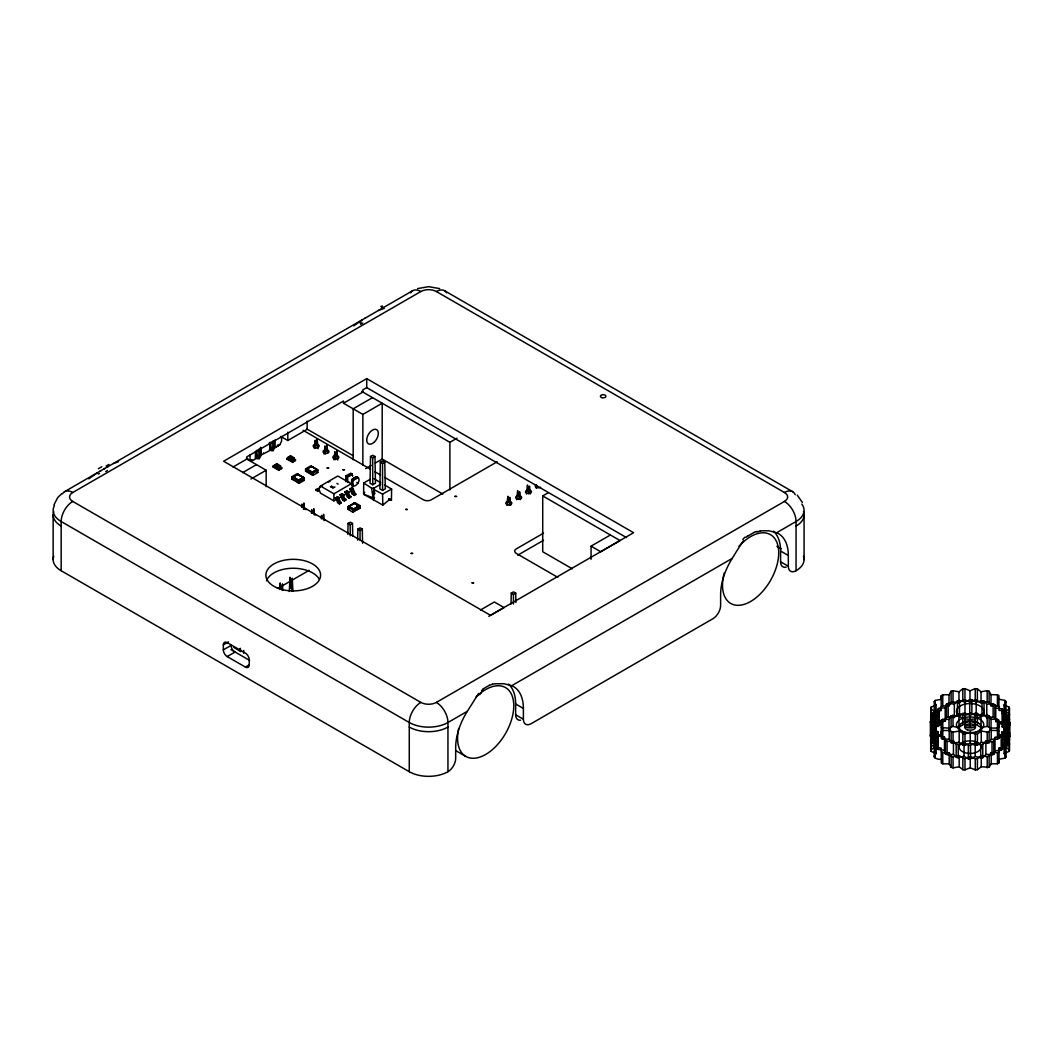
<?xml version="1.0" encoding="UTF-8"?>
<svg xmlns="http://www.w3.org/2000/svg" width="1063" height="1063" viewBox="0 0 1063 1063"><rect width="100%" height="100%" fill="white"/><g stroke="black" fill="none" stroke-linecap="round" stroke-linejoin="round"><path stroke-width="1.5" d="M246.377 458.113L250.097 460.438L252.702 460.452L256.329 458.445L256.329 450.699M255.465 451.549L255.426 457.954L270.042 450.433L269.431 442.447M269.431 449.862L274.148 447.138L274.148 440.893M358.297 477.566L353.394 480.41C349.634 491.917 362.098 482.947 358.297 477.566L356.025 476.902L351.88 479.533L351.853 485.206L353.102 484.223M277.921 468.929L277.921 467.295L280.459 465.833L280.725 467.321L277.921 468.929L274.055 466.697L274.307 465.209L276.845 463.747L280.459 465.833M291.674 460.983L291.687 459.349L294.225 457.887L294.478 459.375L291.674 460.983L287.807 458.751L288.073 457.263L290.598 455.801L294.225 457.887M345.767 481.645L345.794 476.011L350.71 473.181L352.225 474.045L352.597 476.038M344.399 501.111L341.648 495.331L340.014 494.787L341.848 493.724L343.19 494.441L344.492 498.401L345.94 499.397L344.399 501.111L342.499 499.743L340.014 494.787M349.315 498.281L346.565 492.488L344.93 491.943L346.764 490.893L348.093 491.598L349.408 495.557L350.856 496.554L349.315 498.281L347.415 496.913L344.93 491.943M370.163 479.347L363.692 482.961L363.612 494.215L382.839 505.098L390.068 499.118L391.423 500.328L391.622 489.073L384.74 485.1M352.77 488.037L351.228 483.785L333.915 493.803L333.915 500.886L351.228 490.88M258.854 458.99L258.987 449.011L260.103 450.446L259.478 458.552M272.779 450.951L272.912 440.972L274.028 442.407L273.39 450.513M297.826 474.457L303.247 477.407L298.211 480.224L292.79 477.181L297.826 474.231L303.247 477.407L298.211 480.489L292.79 477.181L297.826 474.231M311.579 466.511L317 469.461L311.964 472.291L306.543 469.235L311.579 466.298L317 469.461L311.964 472.543L306.543 469.235L311.579 466.298M347.84 534.397L348.039 523.395L350.312 522.212L352.491 523.448L352.717 536.004M357.66 540.07L357.859 529.055L360.144 527.886L362.31 529.122L362.563 543.246M370.522 456.452L370.044 483.187L372.741 484.741L375.452 483.187L374.973 456.519L372.794 455.27L370.522 456.452L372.688 457.874L372.741 484.741M380.341 462.126L379.863 488.847L382.574 490.415L385.284 488.847L384.793 462.192L382.627 460.943L380.341 462.126L382.521 463.548L382.574 490.415M511.064 604.076L511.263 593.074L513.549 591.892L515.714 593.141L515.887 602.548M270.042 450.433L270.281 443.005M355.746 494.561L353.009 488.754L351.68 488.05L350.019 489.405L352.305 494.069L354.231 495.438L355.746 494.561L353.873 493.219L352.544 489.259L351.68 488.05L350.019 489.405M998.954 706.802L997.426 705.912L991.022 705.845L991.022 694.684L989.095 691.256L987.168 690.698L981.043 691.774L977.375 688.864L975.236 688.665L969.988 690.777L964.938 688.665L962.812 688.864L958.959 691.814L953.019 690.698L951.093 691.269L949.007 694.764L942.775 694.764L941.247 695.64L941.127 699.348L935.201 700.464L934.271 701.5L934.218 712.728L936.091 716.276L931.042 718.389L930.71 719.624L934.377 722.654L930.71 725.564L931.055 726.8L936.158 729.019C930.803 733.271 937.965 735.118 941.273 734.759M934.271 712.662L935.201 711.625L941.127 710.509L941.247 706.815L942.775 705.925L949.007 705.925L951.093 702.43L951.093 691.269M998.954 731.357L997.426 730.48L991.022 730.414L991.022 719.252L989.095 715.824L987.168 715.253L981.043 716.329L977.375 713.419L975.236 713.233L969.988 715.346L964.938 713.233L962.812 713.432L958.959 716.382L952.289 715.465L951.093 715.837L949.007 719.332L942.775 719.332L941.247 720.209L941.127 723.903C937.327 728.58 923.136 721.525 934.895 719.066L932.198 715.718L932.902 714.535L938.496 712.954L937.725 709.287L939.028 708.29L945.206 707.785L946.429 704.158L948.196 703.44L954.335 704.065L957.444 700.836L959.504 700.464L965.018 702.165L969.708 699.64L971.861 699.653L976.193 702.244L981.999 700.69L984.046 701.088L986.783 704.331L986.783 717.724C989.945 717.113 996.642 715.864 995.739 721.591C998.715 721.272 1006.329 721.804 1002.17 726.866C1014.514 726.188 1004.681 736.513 999.087 734.653L998.981 738.347L997.453 739.237L991.208 739.237L989.122 742.731L987.926 743.09L981.269 742.187L977.415 745.136L975.276 745.322L970.227 743.21L964.978 745.336L962.852 745.136L959.185 742.226L953.059 743.303L951.133 742.731L949.206 739.317L949.206 728.142L942.11 727.69L942.017 738.798L949.206 739.317M998.954 723.797C1002.436 723.651 1009.279 725.165 1004.057 729.537L1009.172 731.769L1009.491 732.912L1005.85 735.915L1009.518 738.944L1009.186 740.167L1004.136 742.293L1006.01 745.827L1005.027 746.93L999.087 748.046L998.981 751.754L997.453 752.631L991.208 752.631L989.122 756.125L989.122 767.287L981.269 766.742L977.415 769.692L975.276 769.891L970.227 767.778L964.978 769.891L962.852 769.705L959.185 766.782L953.059 767.871L951.133 767.3L949.206 763.872L949.206 752.71L942.748 752.617L942.801 763.805L949.206 763.872M989.122 767.287L991.208 763.792L997.453 763.792L998.981 762.915L999.087 759.221L1005.027 758.105L1006.01 756.989L1005.983 701.553L1005 700.437L998.954 699.228M340.997 503.078L338.273 497.271L336.931 496.567L339.124 501.709L340.997 503.078L339.482 503.955L337.582 502.586L336.293 498.653L335.018 497.683L336.732 498.162L338.273 497.271M339.482 503.955L336.732 498.162M354.231 495.438L350.112 488.488L353.009 488.754L351.72 490.109M282.173 590.337L282.439 583.879L282.771 590.39M291.727 591.121L292.259 578.206L292.936 591.214M260.528 447.284L260.143 455.216L260.913 448.254M243.613 653.253L243.746 650.423M279.875 589.261L280.194 582.909L280.473 589.301M289.309 591.52L290.026 577.236L290.518 588.424M380.647 484.29L373.91 488.183L373.326 499.544L374.482 497.484M371.585 488.183L373.91 488.183L373.326 499.544L371.585 488.183L363.692 482.961M303.473 509.376L303.912 502.945L304.51 509.31M316.734 445.57L317.173 439.139L318.076 448.679M313.412 513.442L313.731 508.619L314.329 514.984M326.567 451.244L326.992 444.812L327.749 452.758M323.232 519.116L323.564 514.293L324.162 520.657M336.386 456.917L336.825 450.486L337.715 460.027M953.445 754.225C950.282 754.85 943.572 756.099 944.489 750.358L937.553 749.136L937.553 735.742L944.489 736.965C943.585 742.705 950.256 741.443 953.445 740.831L953.445 754.225L957.192 757.68L964.021 756.311L968.353 758.902L970.519 758.916L975.209 756.404L981.229 758.012L982.783 757.72L985.879 754.491L993.692 754.451L995.021 750.77L1001.2 750.265L1002.502 749.269L1001.718 745.601L1007.325 744.02L1008.03 742.851L1005.319 739.489L1009.85 736.367L1005.478 733.032L1005.478 719.638L1008.415 716.462L1007.777 715.266L1002.17 713.472C1006.169 708.264 999.18 708.29 995.739 708.197C996.589 702.457 989.998 703.719 986.783 704.331M509.257 505.164L509.802 497.404L510.732 505.244M519.076 499.49L519.621 491.731L520.551 499.57M528.896 493.817L529.44 486.057L530.384 493.896M1009.81 736.991L1009.85 722.348L1005.478 719.638M301.613 507.357L301.945 504.075L302.144 507.317M314.382 448.48L315.219 440.268L315.698 448.373M311.446 513.03L311.778 509.748L311.977 512.991M324.202 454.153L325.039 445.942L325.53 454.047M321.265 518.704L321.597 515.422L321.797 518.664M334.034 459.814L334.858 451.616L335.35 459.708M506.838 505.39L507.835 496.275L508.327 502.387M516.658 499.716L517.654 490.601L518.146 496.713M526.491 494.043L527.487 484.927L527.979 491.053M536.31 488.369L536.642 485.326M348.797 506.506L354.205 503.211L359.241 506.294L353.82 509.23L348.797 506.506L354.205 503.211L359.241 506.294M278.825 470.324L281.775 467.8L279.715 468.331L278.825 470.324L273.005 466.963L273.005 466.139L275.051 465.594M292.577 462.392L295.527 459.854L293.481 460.399L292.577 462.392L286.758 459.03L289.707 456.492M356.637 477.632L356.809 476.689M930.71 719.624L931.042 707.227L936.091 705.101L934.271 701.5M941.273 759.327C937.965 759.686 930.803 757.839 936.158 753.587L931.055 751.355L930.71 750.133L934.377 747.209L930.71 744.18L930.71 733.018L931.042 731.782L936.091 729.67L934.696 725.577L931.813 728.7L931.813 742.094L932.45 743.289L938.044 745.083L937.553 749.136M930.71 744.18L931.042 742.957L936.091 740.831L936.091 729.67M1005.983 701.553L1004.057 704.968L1009.172 707.201L1009.491 708.357L1009.518 725.537L1009.186 726.773L1004.136 728.886L1005.585 732.912M1009.518 732.992L1009.518 750.106L1009.186 751.342L1004.136 753.454L1006.01 756.989M353.049 509.19L353.82 511.197L352.863 512.207L353.049 509.19L359.241 505.616L360.211 505.736L360.211 507.968L352.863 512.207L347.827 509.31L348.412 506.506L355.175 502.826L360.211 505.736L352.863 509.974L347.827 507.064L354.604 502.932M936.968 748.631L936.968 735.237L938.044 731.689L932.45 729.896L931.813 728.7M931.813 742.094L934.736 738.918L930.377 736.207L930.404 735.051L934.895 732.46C928.982 729.072 934.138 726.335 938.496 726.361L938.284 722.242L945.206 721.192L946.429 717.552L946.429 704.158M993.799 754.398L993.799 741.004L995.021 737.377L1001.2 736.872L1002.502 735.875L1001.718 732.208L1007.325 730.626L1008.03 729.444L1005.319 726.095L1009.81 723.597L1009.85 722.428M53.947 504.872L57.708 497.577L61.76 493.657M352.836 484.329A12.238 7.069 0 0 0 352.039 485.034L351.84 484.927A12.238 7.069 60 0 1 351.84 479.745L352.039 479.4A12.238 7.069 0 0 1 356.53 476.809L356.73 476.875A12.238 7.069 60 0 0 356.517 477.978M274.148 447.138L275.091 447.629L279.808 444.719L281.589 441.172L281.589 436.893M351.228 483.785L337.782 476.025L320.455 486.03L318.9 489.126L320.455 493.112L333.915 500.886M318.98 489.193L317.452 488.688L315.95 490.362L317.824 491.186L319.152 488.754M364.702 492.275L363.612 494.215L372.209 497.457M936.091 740.831L934.218 737.297L934.231 721.285L936.158 717.857L931.055 715.625L930.71 714.402L934.377 711.479L930.71 708.45M934.231 757.015L934.231 745.841L936.158 742.426L931.055 740.193L930.71 738.958L934.377 736.048L930.71 733.018M1009.518 725.537L1005.85 722.508L1009.518 719.598L1009.172 718.362L1004.057 716.143C1009.265 711.745 1002.595 710.336 998.954 710.403L998.954 695.627L997.466 694.777L991.022 694.684M1009.518 750.106L1005.85 747.076L1009.518 744.166L1009.172 742.931L1004.057 740.698C1009.358 736.407 1002.515 734.839 998.954 734.958M735.569 552.866L743.622 540.429M735.038 553.77L732.261 558.367A47.875 27.638 -60 0 0 720.621 594.576L720.621 605.352A10.936 6.312 -60 0 1 712.888 618.746L531.128 723.69A10.936 6.312 -60 0 1 523.381 719.226L515.648 714.761L515.648 703.985A47.875 27.638 -60 0 0 508.526 684.094M934.271 737.23L935.201 736.194L941.127 735.078L941.247 731.371L942.722 730.52L949.007 730.494L951.093 726.999L951.093 715.837M989.122 742.731L989.122 731.557L991.208 728.062L997.453 728.062L998.981 727.185L999.087 723.491L1005.532 721.817L1004.136 717.724L1009.186 715.612L1009.518 714.376L1005.85 711.346L1009.518 708.436M53.735 556.334A27.346 15.786 0 0 0 61.162 570.725L409.268 771.711A27.346 15.786 0 0 0 447.948 771.711A10.936 6.312 -60 0 0 455.682 758.304L455.682 747.528A47.875 27.638 -60 0 1 467.321 711.32L478.682 693.395M292.79 476.689L298.982 480.263L299.181 483.28L304.204 480.37L303.633 477.579L296.856 473.899L291.833 476.795L291.833 479.041L299.181 483.28L293.574 479.373L292.79 476.689L291.833 476.795L299.181 481.047L304.204 478.137L297.441 474.005M306.543 468.743L312.735 472.317L312.934 475.334L317.97 472.437L317.385 469.647L317.97 470.205L312.934 473.101L305.586 468.863L305.586 471.095L312.934 475.334L307.327 471.427L306.543 468.743L305.586 468.863L310.609 465.953L317.97 470.205M946.429 717.552L948.196 716.847L954.335 717.472L957.444 714.23L959.504 713.871L965.018 715.558L970.386 713.034L976.193 715.651L981.999 714.084L984.046 714.495L986.783 717.724M953.445 740.831L956.182 744.06L958.215 744.472L964.021 742.904L969.841 745.522L975.209 742.997L980.711 744.698L982.783 744.326L985.879 741.097L992.031 741.722L993.799 741.004M263.358 453.064L263.478 452.958M334.951 486.974L334.619 487.133M352.225 474.045L347.295 476.888L345.794 476.011M88.84 478.855L89.677 478.177M353.78 325.889L354.604 325.225M937.725 722.681L937.725 709.287M483.107 688.89L489.232 685.356M748.046 535.925L754.172 532.39M90.089 477.845L97.025 473.048M355.029 324.893L361.965 320.083M951.093 702.43L953.019 701.872L958.959 702.975L962.812 700.025L964.938 699.826L969.988 701.952L975.914 699.879L981.043 702.935L987.168 701.859L989.095 702.417L991.022 705.845M951.093 726.999L953.019 726.428L958.959 727.544L962.812 724.594L964.938 724.395L969.988 726.507L975.914 724.448L981.043 727.504L987.168 726.428L989.095 726.986L991.022 730.414M949.206 728.142L951.133 731.57L953.059 732.141L959.185 731.052L964.314 734.108L970.227 732.048L975.276 734.161L977.415 733.962L981.269 731.012L987.208 732.128L989.122 731.557M949.206 752.71L951.133 756.138L953.059 756.697L959.185 755.62L964.314 758.676L970.227 756.617L975.276 758.73L977.415 758.53L981.269 755.58L987.208 756.697L989.122 756.125M275.131 465.049L276.672 464.93M1001.2 750.265L1001.2 736.872M351.096 490.256L352.544 489.259M279.808 444.719L275.091 447.629L275.078 439.869M344.412 500.341L345.94 499.397M349.328 497.511L350.856 496.554M372.688 457.874L374.973 456.519M382.521 463.548L384.793 462.192M350.232 535.872L350.205 524.803L352.491 523.448M360.051 539.964L360.038 530.477L362.31 529.122M513.456 603.983L513.442 594.496L515.714 593.141M99.869 471.321L100.733 470.816M364.795 318.369L365.659 317.85M359.201 506.054L353.82 509.23L348.823 506.267M341.648 495.331L343.19 494.441M346.565 492.488L348.093 491.598M336.293 498.653L337.795 497.776M338.074 502.108L339.575 501.231M352.823 493.591L354.324 492.727M108.386 466.378L103.669 469.102M64.564 491.677L104.679 468.517M107.748 466.75L412.67 290.704M62.451 493.79A16.41 9.474 60 0 1 72.762 492.501L420.868 291.514A10.936 6.312 0 0 1 436.348 291.514A16.41 9.474 -60 0 1 446.646 292.817M366.722 378.614L223.615 461.236L490.495 615.318L633.601 532.696L366.722 378.614L366.722 387.61L626.426 537.559M366.722 387.61L362.855 389.842L362.855 392.074L343.522 403.236L343.522 401.017L246.815 456.838L246.815 459.07L266.162 470.231L266.162 486.655M233.01 467.042L246.815 459.07M258.615 455.828C250.337 460.399 265.617 456.213 258.814 455.735M272.54 447.789C264.381 452.453 279.41 448.001 272.673 447.722M280.685 436.401L287.807 440.52L307.141 429.346L307.141 421.068M242.67 472.623L256.489 464.651M372.528 397.655L353.182 408.817L353.182 459.721M250.961 479.001L266.162 470.231M343.522 403.236L362.855 414.411L382.188 403.236L382.188 459.07L442.833 494.069M273.789 467.335L274.892 466.697M287.542 459.402L288.658 458.764M277.39 465.554L276.314 467.002L278.466 467.002L277.39 465.554L277.39 466.378M292.219 458.233L290.066 458.233L291.142 459.681L292.219 458.233L292.219 459.07M278.466 466.179L277.39 467.627M278.28 468.889L279.37 468.278L280.712 469.089L279.37 468.278M292.046 460.957L293.122 460.332L294.464 461.156L293.122 460.332M298.597 480.489L299.181 481.047M312.349 472.543L312.934 473.101M297.826 482.496L301.055 480.635M328.507 482.071L330.048 481.18M315.95 490.362L317.465 489.485L319.365 490.295L317.824 491.186M330.434 486.867L331.616 486.19M330.992 486.841L331.869 486.336M332.586 486.801L331.762 487.279L333.742 487.346M365.619 468.637L371.146 465.448M375.292 463.056L382.188 459.07M332.759 488.209L333.995 487.492M341.21 495.81L342.711 494.946L341.848 493.724M346.126 492.966L347.628 492.103L346.764 490.893M339.522 503.105L341.024 502.228M354.258 494.587L355.773 493.724M361.699 391.397L449.888 442.314L457.01 438.195M353.82 510.984L358.856 508.752M277.842 588.397L309.187 570.313M497.178 461.767L431.299 499.809A5.541 3.202 0 0 1 423.473 499.809L384.766 477.46M223.336 644.856A5.474 3.162 60 0 1 227.203 642.623L245.38 653.12A5.474 3.162 60 0 1 249.247 659.817L249.247 664.84L245.38 667.072L227.203 656.575A5.474 3.162 60 0 1 223.336 649.878L223.336 644.856L228.492 641.879M223.336 649.878L231.07 645.414A5.474 3.162 60 0 0 234.936 652.111L227.203 656.575M572.319 568.838L542.715 551.737L542.715 495.916L548.415 492.621M543.512 533.161L516.299 548.88A5.541 3.202 0 0 0 516.299 553.398L557.823 577.368M517.734 555.192L543.512 540.31M480.542 609.963L494.361 601.99L504.035 607.571L488.834 616.341M591.055 559.297L591.055 546.156L610.401 534.995M72.762 492.501A10.936 6.312 0 0 0 72.762 501.43L420.868 702.404A10.936 6.312 0 0 0 436.348 702.404L784.454 501.43A10.936 6.312 0 0 0 784.454 492.501L436.348 291.514M467.321 711.32L447.948 722.508A27.346 15.786 0 0 1 409.268 722.508L61.162 521.521A27.346 15.786 0 0 1 54.439 505.576M492.382 684.16A43.344 35.571 79.9 0 1 495.252 683.788L503.849 683.722L511.755 685.675L732.261 558.367M760.191 530.862L768.788 530.769L776.681 532.709L796.054 521.521A27.346 15.786 0 0 0 801.821 504.088M337.582 502.586L339.124 501.709M347.415 496.913L348.956 496.036L350.83 497.404M342.499 499.743L344.04 498.879L345.913 500.248M373.91 489.525L382.574 494.122L391.622 489.073M352.305 494.069L353.873 493.219M319.976 487.053L317.372 490.163L315.924 489.485M378.534 310.516L382.109 309.014M113.595 463.481L118.498 461.634M286.758 459.03L288.764 458.512M273.005 466.963L275.011 466.444M347.8 496.222L349.408 495.557M342.884 499.065L344.492 498.401M992.031 755.115L992.031 741.722M347.827 507.064L348.412 506.506M347.827 509.31L349.568 508.752M358.47 508.526L360.211 507.968M417.546 288.605L428.615 286.665L439.67 288.605M987.208 743.289L987.208 732.128M987.208 767.858L987.208 756.697M756.484 531.62L757.348 531.407M492.421 684.359L491.558 684.585A37.258 30.495 64.2 0 0 489.246 685.396M382.906 308.788L384.208 308.549M359.626 505.842L360.211 505.736M980.711 758.092L980.711 744.698M991.022 719.252L997.426 719.319L998.954 720.196L998.981 738.347M274.028 442.407L270.587 442.301L271.517 450.832M260.103 450.446L256.661 450.34L257.591 458.871M934.35 721.418L935.214 722.388L941.273 723.597M934.35 745.987L935.214 746.957L941.273 748.166L941.273 762.928L942.801 763.805M316.216 471.879L317.97 472.437M305.586 471.095L307.327 471.653M302.463 479.812L304.204 480.37M291.833 479.041L293.574 479.599M304.204 478.137L303.633 477.579M388.633 499.132L391.423 500.328L388.726 498.68M294.73 459.482L295.527 459.854M280.977 467.428L281.775 467.8M997.426 694.75L997.426 705.912M942.695 752.591L942.11 752.259L942.017 763.367M255.426 457.954L256.329 458.445M351.88 479.533L353.394 480.41M444.547 290.704L792.653 491.677M776.907 546.276L781.185 548.747M773.452 531.141A47.875 27.638 -60 0 1 780.587 551.019L788.321 555.484L788.321 566.26A10.936 6.312 -60 0 0 796.054 570.725A27.346 15.786 0 0 0 803.482 556.334M780.587 551.019L780.587 561.796L788.321 566.26M542.715 495.916L620.074 540.575L600.728 551.737L591.055 546.156M942.017 727.637L941.313 727.225M942.017 752.205L941.313 751.793M306.769 428.934L353.182 455.721M303.075 430.289L370.442 469.182M374.734 471.666L380.474 474.975M277.35 444.985L278.426 445.596M336.944 483.399L338.127 484.09M294.73 460.226L295.527 460.678M288.073 457.263L291.687 459.349M286.758 458.193L292.577 461.555M320.455 486.03L333.915 493.803M280.977 468.172L281.775 468.624M274.307 465.209L277.921 467.295M273.005 466.139L278.825 469.501M251.625 459.827L252.702 460.452M515.648 703.985L523.381 708.45L523.381 719.226M455.947 750.744L465.793 756.431M231.003 649.639L249.619 660.389M942.017 738.798L941.273 738.36L941.247 720.209M374.07 478.709L380.674 482.708M233.833 647.38L240.61 651.513L240.318 648.297M356.769 482.429L358.178 483.293M511.263 593.074L513.442 594.496M357.859 529.055L360.038 530.477M348.039 523.395L350.205 524.803M1002.024 708.901L1002.17 726.866M1003.18 709.858L1003.259 723.332M797.237 495.119L802.406 502.48M932.397 729.816L932.45 743.289M347.628 492.103L348.956 496.036M342.711 494.946L344.04 498.879M1009.172 707.201L1009.186 726.773M1009.172 731.769L1009.186 751.342M239.986 648.842L240.61 651.513M373.91 488.183L374.681 493.697M347.295 476.888L347.402 481.977A12.238 7.069 60 0 0 347.388 477.167L347.574 476.835A12.238 7.069 0 0 0 352.066 474.244L352.252 474.35A12.238 7.069 60 0 1 352.464 475.639M293.481 460.399L293.508 461.196M279.715 468.331L279.755 469.142M382.574 494.122L382.839 505.098M250.018 454.592L250.097 460.438M322.368 485.844L322.381 486.655M317.452 488.688L317.465 489.485M290.598 455.801L290.611 457.143M276.845 463.747L276.858 465.076M1008.415 716.462L1008.415 729.856M1008.03 729.444L1008.03 742.851M1007.777 715.266L1007.777 728.673M1007.325 730.626L1007.325 744.02M1005.319 726.095L1005.319 739.489M1005 700.437L1005 711.599M1005.027 722.375L1005 736.167M1005.027 746.93L1005.027 758.105M1004.057 704.968L1004.057 716.143M1004.136 717.724L1004.136 728.886M1004.057 729.537L1004.057 740.698M1004.136 742.293L1004.136 753.454M1002.502 735.875L1002.502 749.269M1001.718 732.208L1001.718 745.601M999.087 748.046L998.981 762.915M997.426 719.319L997.453 739.237M997.453 752.631L997.453 763.792M995.739 708.197L995.739 721.591M995.021 737.377L995.021 750.77M994.862 704.636L994.862 718.03M993.134 703.879L993.134 717.286M991.208 728.062L991.208 739.237M991.208 752.631L991.208 763.792M989.095 691.256L989.095 702.417M989.095 715.824L989.095 726.986M987.168 690.698L987.168 701.859M987.168 715.253L987.168 726.428M985.879 741.097L985.879 754.491M984.046 701.088L984.046 714.495M982.783 744.326L982.783 757.72M981.999 700.69L981.999 714.084M981.269 731.012L981.269 742.187M981.269 755.58L981.269 766.742M981.043 691.774L981.043 702.935M981.043 716.329L981.043 727.504M977.375 688.864L977.375 700.025M977.375 713.419L977.375 724.594M977.415 733.962L977.415 745.136M977.415 758.53L977.415 769.692M976.193 702.244L976.193 715.651M975.236 688.665L975.236 699.826M975.236 713.233L975.236 724.395M975.276 734.161L975.276 745.322M975.276 758.73L975.276 769.891M975.209 742.997L975.209 756.404M971.861 699.653L971.861 713.06M970.519 745.522L970.519 758.916M970.227 732.048L970.227 743.21M970.227 756.617L970.227 767.778M969.988 690.777L969.988 701.952M969.988 715.346L969.988 726.507M969.708 699.64L969.708 713.034M968.353 745.495L968.353 758.902M964.938 688.665L964.938 699.826M965.018 702.165L964.938 724.395M964.978 734.161L964.978 745.336M964.978 758.73L964.978 769.891M964.021 742.904L964.021 756.311M962.852 733.975L962.852 745.136M962.852 758.53L962.852 769.705M962.812 688.864L962.812 700.025M962.812 713.432L962.812 724.594M959.504 700.464L959.504 713.871M959.185 731.052L959.185 742.226M959.185 755.62L959.185 766.782M958.959 691.814L958.959 702.975M958.959 716.382L958.959 727.544M958.215 744.472L958.215 757.866M957.444 700.836L957.444 714.23M956.182 744.06L956.182 757.467M954.335 704.065L954.335 717.472M953.019 690.698L953.019 701.872M953.019 715.266L953.019 726.428M953.059 732.141L953.059 743.303M953.059 756.697L953.059 767.871M951.133 731.57L951.133 742.731M951.133 756.138L951.133 767.3M949.007 694.764L949.007 705.925M949.007 719.332L949.007 730.494M948.196 703.44L948.196 716.847M947.08 741.283L947.08 754.677M945.352 740.526L945.352 753.933M945.206 707.785L945.206 721.192M944.489 736.965L944.489 750.358M942.775 694.764L942.775 705.925M942.775 719.332L942.801 739.25M941.247 695.64L941.127 710.509M939.028 708.29L939.028 721.684M938.496 712.954L938.496 726.361M938.044 731.689L938.204 749.654M936.091 705.101L936.091 716.276M936.158 717.857L936.158 729.019M936.158 742.426L936.158 753.587M935.201 700.464L935.201 711.625M935.214 722.388L935.201 736.194M935.214 746.957L935.214 758.118M934.895 719.066L934.736 738.918M934.377 711.479L934.377 722.654M934.377 736.048L934.377 747.209M932.902 714.535L932.902 727.929M932.198 715.718L932.198 729.112M931.042 707.227L931.055 726.8M931.042 731.782L931.055 751.355M930.71 714.402L930.71 725.564M930.71 738.958L930.71 750.133M930.417 721.564L930.377 736.207M804.066 514.904L804.066 559.563M796.054 570.725L796.054 521.521A16.41 9.474 60 0 0 784.454 501.43M449.888 442.314L449.888 489.937M447.948 771.711L447.948 722.508A16.41 9.474 60 0 0 436.348 702.404M409.268 771.711L409.268 722.508A16.41 9.474 -60 0 1 420.868 702.404M372.741 492.089L372.741 495.159M362.855 414.411L362.855 465.302M291.142 457.608L291.142 458.445M287.807 432.242L287.807 440.52M275.955 464.438L275.955 465.262M261.073 448.32L261.073 455.615M61.162 570.725L61.162 521.521A16.41 9.474 -60 0 1 72.762 501.43M53.15 514.904L53.15 559.563M410.57 292.817A16.41 9.474 60 0 1 420.868 291.514M784.454 492.501A16.41 9.474 -60 0 1 795.244 494.733M511.755 685.675A47.875 27.638 -60 0 1 523.381 708.45M803.482 511.662A27.346 15.786 0 0 1 796.054 526.065M447.948 727.052A27.346 15.786 0 0 1 409.268 727.052M266.468 580.823A27.346 15.786 0 0 1 291.847 568.28A27.346 15.786 0 0 1 319.299 579.269M61.162 526.065A27.346 15.786 0 0 1 53.735 511.662M249.247 664.84A5.474 3.162 60 0 1 245.38 667.072M776.681 532.709A47.875 27.638 -60 0 1 788.321 555.484M757.427 531.832A43.344 35.172 -86 0 1 760.218 531.128M754.172 532.417A37.258 30.588 72.6 0 1 756.471 531.566M746.013 537.307A37.258 30.282 64.2 0 1 747.914 535.725M742.824 539.34A43.344 33.817 78.1 0 1 744.937 537.174M479.626 694.684A43.344 31.531 88.4 0 1 481.419 692.412M481.512 690.83A37.258 29.764 72 0 1 483.28 689.143M520.538 720.236A10.936 6.312 -60 0 1 515.648 714.761M98.314 468.743A43.344 13.367 -37.8 0 1 101.809 466.79M106.114 465.966A37.258 4.199 -33.3 0 1 108.997 464.425M98.394 474.085A37.258 1.183 -31.6 0 1 99.43 473.46M105.755 471.547A43.344 6.006 -38.2 0 1 107.483 470.444M380.886 306.41A43.344 9.74 -44.7 0 1 382.454 306.051M381.524 307.353A37.258 3.375 -35 0 1 382.667 306.928M359.932 323.019A37.258 1.395 -31.2 0 1 361.114 322.315M360.689 324.374A43.344 7.747 -34.9 0 1 362.789 323.046M786.195 567.15A10.936 6.312 -60 0 1 780.587 561.796M738.931 546.276A39.743 22.948 -60 0 1 778.315 547.671A39.743 22.948 -60 0 1 747.927 602.894A39.743 22.948 -60 0 1 724.275 572.917M475.852 697.275A39.743 22.948 -60 0 1 513.482 701.328A39.743 22.948 -60 0 1 483.665 755.527A39.743 22.948 -60 0 1 458.711 728.434M348.797 481.991A12.238 7.069 0 0 1 348.079 482.283M317.372 444.361A3.003 1.741 0 0 1 318.555 447.031A3.003 1.741 0 0 1 313.771 446.992A3.003 1.741 0 0 1 315.113 444.334M326.793 449.955A3.003 1.741 0 0 1 328.573 452.546A3.003 1.741 0 0 1 323.777 452.785A3.003 1.741 0 0 1 324.747 450.061M336.413 455.602A3.003 1.741 0 0 1 338.326 458.286A3.003 1.741 0 0 1 333.304 458.233A3.003 1.741 0 0 1 335.377 455.589M303.5 508.061A3.003 1.741 0 0 1 305.931 509.682M314.117 513.894A3.003 1.741 0 0 1 315.658 514.997M323.75 519.515A3.003 1.741 0 0 1 325.265 520.325M372.528 492.873A2.737 1.581 0 0 1 374.694 493.458M540.562 487.213A3.003 1.741 0 0 1 536.164 487.306A3.003 1.741 0 0 1 536.31 484.768M519.209 495.717A3.003 1.741 0 0 1 521.122 498.401A3.003 1.741 0 0 1 516.1 498.348A3.003 1.741 0 0 1 518.173 495.703M528.829 490.016A3.003 1.741 0 0 1 531.062 492.621A3.003 1.741 0 0 1 526.039 492.78A3.003 1.741 0 0 1 527.793 490.056M509.788 501.444A3.003 1.741 0 0 1 511.303 504.075A3.003 1.741 0 0 1 506.52 504.221A3.003 1.741 0 0 1 507.543 501.523M327.152 468.039L328.812 468.092L327.165 467.972M342.871 469.74L344.532 469.793L342.884 469.673M405.747 509.443L407.408 509.496L405.76 509.403M411.155 553.398L412.816 553.451L411.155 553.371M454.871 496.394L456.532 496.448L454.871 496.394M472.065 582.896L473.726 582.949L472.078 582.83M351.893 485.18L353.394 486.043L351.906 485.233M964.646 732.513A10.936 6.312 0 0 0 981.056 727.052A10.936 6.312 0 0 0 964.646 721.578A10.936 6.312 0 0 0 964.646 732.513M967.37 729.776A5.474 3.162 0 0 0 975.582 727.052A5.474 3.162 0 0 0 967.37 724.315A5.474 3.162 0 0 0 967.37 729.776M963.689 752.259A10.936 6.312 0 0 0 980.99 747.794A10.936 6.312 0 0 0 965.642 741.376A10.936 6.312 0 0 0 963.689 752.259M962.081 717.804A13.673 7.893 0 0 0 983.713 712.237A13.673 7.893 0 0 0 964.54 704.211A13.673 7.893 0 0 0 962.081 717.804M963.277 731.65A13.673 7.893 0 0 0 983.78 724.82A13.673 7.893 0 0 0 963.277 717.977A13.673 7.893 0 0 0 963.277 731.65M967.37 727.544A5.474 3.162 0 0 0 975.582 724.82A5.474 3.162 0 0 0 967.37 722.083A5.474 3.162 0 0 0 967.37 727.544M277.191 587.905A27.346 15.786 0 0 0 320.441 576.757A27.346 15.786 0 0 0 282.08 560.706A27.346 15.786 0 0 0 277.191 587.905M601.791 397.628A2.737 1.581 0 0 0 605.897 396.26A2.737 1.581 0 0 0 601.791 394.891A2.737 1.581 0 0 0 601.791 397.628M374.03 442.341A8.198 4.744 -60 0 0 376.621 429.625A8.198 4.744 -60 0 0 366.921 438.235A8.198 4.744 -60 0 0 374.03 442.341"/></g></svg>
